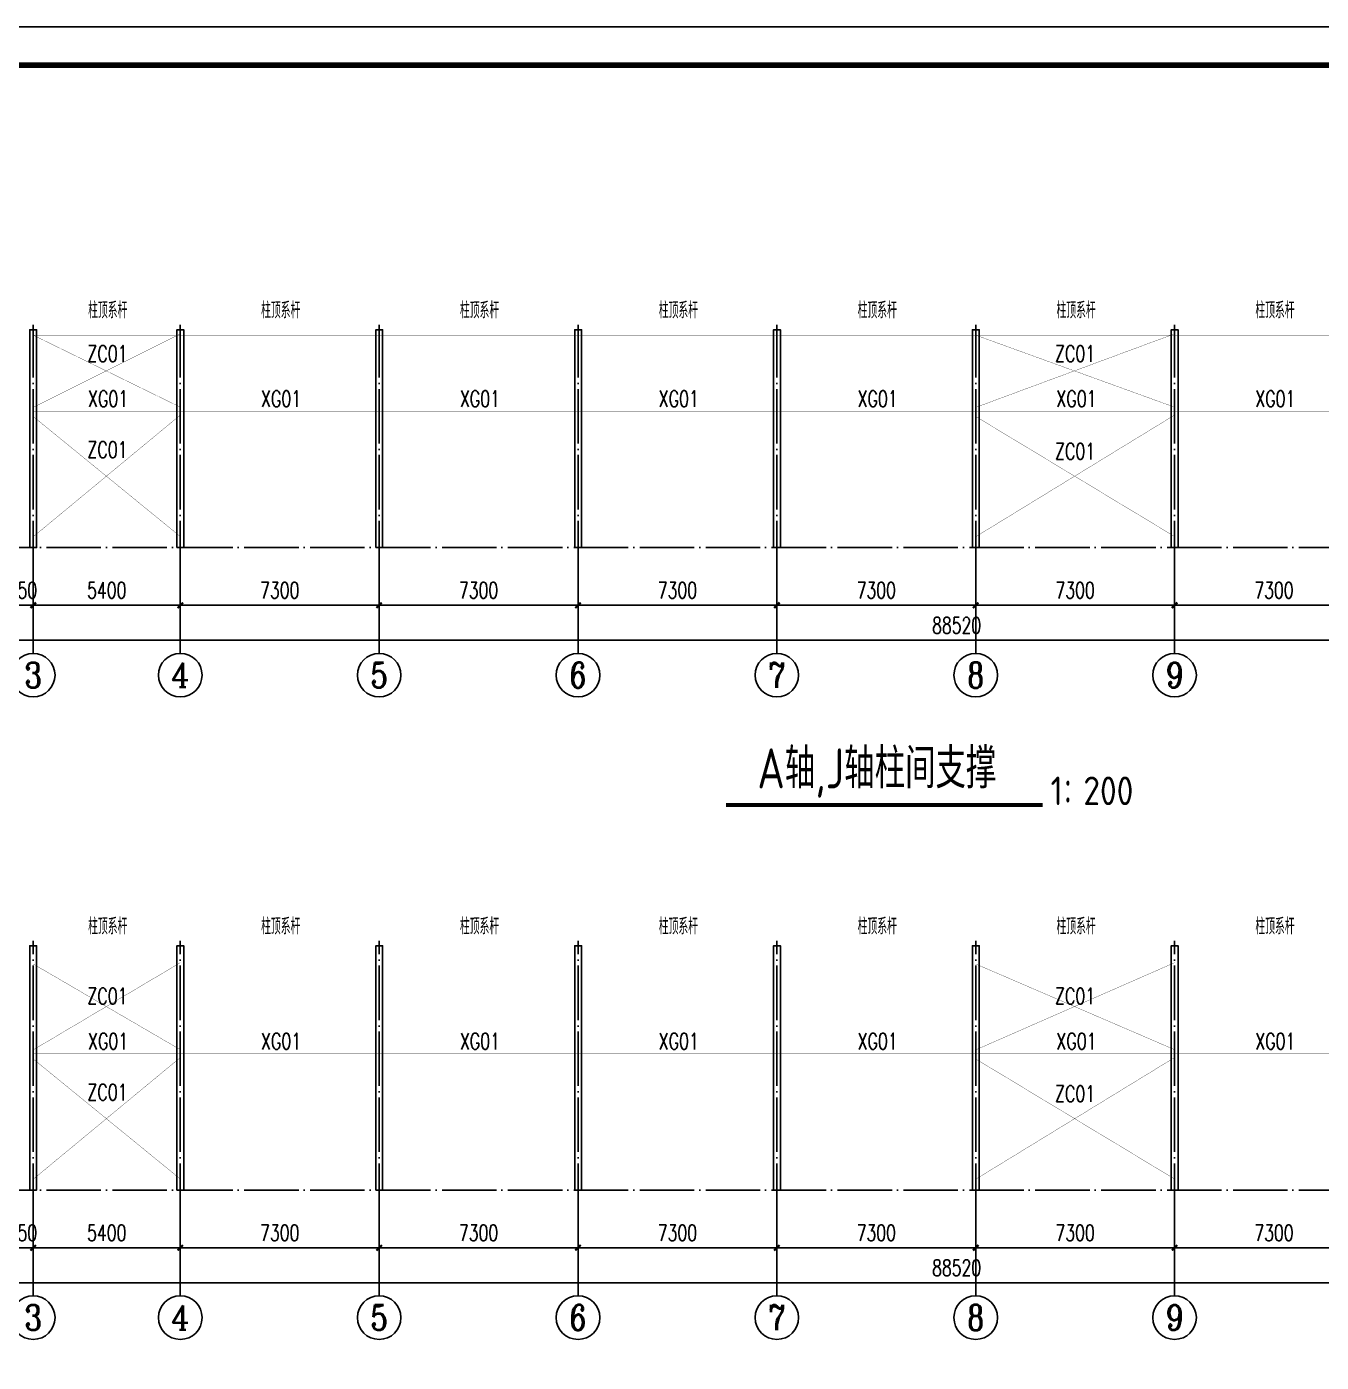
# Model space of a CAD drawing. Extents: x -89996 to 1006241, y -2176 to 440573.
# Drawn here: x 272647 to 320173, y 32799 to 81824 of the extents above; entities that cross this region are included whole.
import ezdxf
from ezdxf.enums import TextEntityAlignment as Align

# ---------------------------------------------------------------- set-up
doc = ezdxf.new("R2010")
doc.units = 0
doc.header["$LTSCALE"] = 1000
doc.header["$MEASUREMENT"] = 0
doc.linetypes.add('DASH', pattern=[0.35, 0.25, -0.1])
doc.linetypes.add('DOTE', pattern=[2.42, 2, -0.2, 0.02, -0.2])
for name, color, linetype in [('AXIS', 3, 'Continuous'), ('AXIS_TEXT', 7, 'Continuous'), ('DIM_SYMB', 3, 'Continuous'), ('DOTE', 1, 'DOTE'), ('GZ', 50, 'Continuous'), ('PUB_TEXT', 7, 'Continuous'), ('PUB_TITLE', 4, 'Continuous'), ('SC', 3, 'Continuous'), ('XG', 6, 'Continuous')]:
    doc.layers.add(name, color=color, linetype=linetype)
doc.styles.add('_TCH_AXIS', font='COMPLEX', dxfattribs={"bigfont": 'GBCBIG'})
doc.styles.add('_TCH_DIM', font='SIMPLEX', dxfattribs={"bigfont": 'GBCBIG'})
doc.styles.add('_TCH_DIM_T3', font='SIMPLEX', dxfattribs={"width": 0.705882, "bigfont": 'GBCBIG'})
doc.styles.add('C', font='tssdeng.shx', dxfattribs={"height": 3, "bigfont": 'tssdchn.shx'})
doc.styles.add('COMPLEX', font='COMPLEX')
doc.styles.get("Standard").update_dxf_attribs({"font": 'gbenor.shx', "bigfont": 'gbcbig.shx'})
doc.dimstyles.new('_TCH_ARCH&&200', dxfattribs={"dimtxt": 595, "dimasz": 200, "dimexe": 500, "dimexo": 600, "dimgap": 252.5, "dimtad": 1, "dimdec": 0, "dimzin": 0, "dimdsep": 46, "dimtxsty": '_TCH_DIM_T3', "dimblk": 'ARCHTICK', "dimcen": 0.09, "dimclrt": 7, "dimazin": 2, "dimtfac": 1, "dimtdec": 0, "dimtix": 1, "dimtmove": 2, "dimatfit": 3, "dimfxl": 0, "dimtolj": 1, "dimtzin": 0, "dimarcsym": 0})

# ---------------------------------------------------------------- blocks, each defined once
blk = doc.blocks.new('_ArchTick')
at = {"color": 0, "linetype": 'ByBlock', "const_width": 0.4}
blk.add_lwpolyline([(-0.5, -0.5), (0.5, 0.5)], dxfattribs=at)
blk = doc.blocks.new('*D2858')
at = {"layer": 'AXIS', "color": 0, "lineweight": -2, "transparency": 16777216}
for p, q in [((271737, 38519), (271737, 36503)), ((272886, 38519), (272886, 36503)), ((271737, 37003), (271537, 37003)), ((271737, 37003), (272886, 37003)), ((272886, 37003), (273086, 37003))]:
    blk.add_line(p, q, dxfattribs=at)
at = {"layer": 'Defpoints', "color": 0, "transparency": 16777216}
for p in [(271737, 39119), (272886, 39119), (272886, 37003)]:
    blk.add_point(p, dxfattribs=at)
at = {"layer": 'AXIS', "color": 0, "lineweight": -2, "transparency": 16777216, "xscale": 200, "yscale": 200, "zscale": 200}
blk.add_blockref('_ArchTick', (271737, 37003), dxfattribs=at)
at = {"layer": 'AXIS', "color": 0, "lineweight": -2, "transparency": 16777216, "xscale": 200, "yscale": 200, "zscale": 200, "rotation": 180}
blk.add_blockref('_ArchTick', (272886, 37003), dxfattribs=at)
at = {"layer": 'AXIS', "color": 7, "transparency": 16777216, "insert": (272311, 37553), "char_height": 595, "attachment_point": 5, "style": '_TCH_DIM_T3'}
blk.add_mtext('\\A1;1150', dxfattribs=at)
blk = doc.blocks.new('*D2859')
at = {"layer": 'AXIS', "color": 0, "lineweight": -2, "transparency": 16777216}
for p, q in [((272886, 38519), (272886, 36503)), ((278286, 38519), (278286, 36503)), ((272886, 37003), (278286, 37003))]:
    blk.add_line(p, q, dxfattribs=at)
at = {"layer": 'Defpoints', "color": 0, "transparency": 16777216}
for p in [(272886, 39119), (278286, 39119), (278286, 37003)]:
    blk.add_point(p, dxfattribs=at)
at = {"layer": 'AXIS', "color": 0, "lineweight": -2, "transparency": 16777216, "xscale": 200, "yscale": 200, "zscale": 200, "rotation": 180}
blk.add_blockref('_ArchTick', (272886, 37003), dxfattribs=at)
at = {"layer": 'AXIS', "color": 0, "lineweight": -2, "transparency": 16777216, "xscale": 200, "yscale": 200, "zscale": 200}
blk.add_blockref('_ArchTick', (278286, 37003), dxfattribs=at)
at = {"layer": 'AXIS', "color": 7, "transparency": 16777216, "insert": (275586, 37553), "char_height": 595, "attachment_point": 5, "style": '_TCH_DIM_T3'}
blk.add_mtext('\\A1;5400', dxfattribs=at)
blk = doc.blocks.new('*D2860')
at = {"layer": 'AXIS', "color": 0, "lineweight": -2, "transparency": 16777216}
for p, q in [((278286, 38519), (278286, 36503)), ((285586, 38519), (285586, 36503)), ((278286, 37003), (285586, 37003))]:
    blk.add_line(p, q, dxfattribs=at)
at = {"layer": 'Defpoints', "color": 0, "transparency": 16777216}
for p in [(278286, 39119), (285586, 39119), (285586, 37003)]:
    blk.add_point(p, dxfattribs=at)
at = {"layer": 'AXIS', "color": 0, "lineweight": -2, "transparency": 16777216, "xscale": 200, "yscale": 200, "zscale": 200, "rotation": 180}
blk.add_blockref('_ArchTick', (278286, 37003), dxfattribs=at)
at = {"layer": 'AXIS', "color": 0, "lineweight": -2, "transparency": 16777216, "xscale": 200, "yscale": 200, "zscale": 200}
blk.add_blockref('_ArchTick', (285586, 37003), dxfattribs=at)
at = {"layer": 'AXIS', "color": 7, "transparency": 16777216, "insert": (281936, 37553), "char_height": 595, "attachment_point": 5, "style": '_TCH_DIM_T3'}
blk.add_mtext('\\A1;7300', dxfattribs=at)
blk = doc.blocks.new('*D2861')
at = {"layer": 'AXIS', "color": 0, "lineweight": -2, "transparency": 16777216}
for p, q in [((285586, 38519), (285586, 36503)), ((292886, 38519), (292886, 36503)), ((285586, 37003), (292886, 37003))]:
    blk.add_line(p, q, dxfattribs=at)
at = {"layer": 'Defpoints', "color": 0, "transparency": 16777216}
for p in [(285586, 39119), (292886, 39119), (292886, 37003)]:
    blk.add_point(p, dxfattribs=at)
at = {"layer": 'AXIS', "color": 0, "lineweight": -2, "transparency": 16777216, "xscale": 200, "yscale": 200, "zscale": 200, "rotation": 180}
blk.add_blockref('_ArchTick', (285586, 37003), dxfattribs=at)
at = {"layer": 'AXIS', "color": 0, "lineweight": -2, "transparency": 16777216, "xscale": 200, "yscale": 200, "zscale": 200}
blk.add_blockref('_ArchTick', (292886, 37003), dxfattribs=at)
at = {"layer": 'AXIS', "color": 7, "transparency": 16777216, "insert": (289236, 37553), "char_height": 595, "attachment_point": 5, "style": '_TCH_DIM_T3'}
blk.add_mtext('\\A1;7300', dxfattribs=at)
blk = doc.blocks.new('*D2862')
at = {"layer": 'AXIS', "color": 0, "lineweight": -2, "transparency": 16777216}
for p, q in [((292886, 38519), (292886, 36503)), ((300186, 38519), (300186, 36503)), ((292886, 37003), (300186, 37003))]:
    blk.add_line(p, q, dxfattribs=at)
at = {"layer": 'Defpoints', "color": 0, "transparency": 16777216}
for p in [(292886, 39119), (300186, 39119), (300186, 37003)]:
    blk.add_point(p, dxfattribs=at)
at = {"layer": 'AXIS', "color": 0, "lineweight": -2, "transparency": 16777216, "xscale": 200, "yscale": 200, "zscale": 200, "rotation": 180}
blk.add_blockref('_ArchTick', (292886, 37003), dxfattribs=at)
at = {"layer": 'AXIS', "color": 0, "lineweight": -2, "transparency": 16777216, "xscale": 200, "yscale": 200, "zscale": 200}
blk.add_blockref('_ArchTick', (300186, 37003), dxfattribs=at)
at = {"layer": 'AXIS', "color": 7, "transparency": 16777216, "insert": (296536, 37553), "char_height": 595, "attachment_point": 5, "style": '_TCH_DIM_T3'}
blk.add_mtext('\\A1;7300', dxfattribs=at)
blk = doc.blocks.new('*D2863')
at = {"layer": 'AXIS', "color": 0, "lineweight": -2, "transparency": 16777216}
for p, q in [((300186, 38519), (300186, 36503)), ((307486, 38519), (307486, 36503)), ((300186, 37003), (307486, 37003))]:
    blk.add_line(p, q, dxfattribs=at)
at = {"layer": 'Defpoints', "color": 0, "transparency": 16777216}
for p in [(300186, 39119), (307486, 39119), (307486, 37003)]:
    blk.add_point(p, dxfattribs=at)
at = {"layer": 'AXIS', "color": 0, "lineweight": -2, "transparency": 16777216, "xscale": 200, "yscale": 200, "zscale": 200, "rotation": 180}
blk.add_blockref('_ArchTick', (300186, 37003), dxfattribs=at)
at = {"layer": 'AXIS', "color": 0, "lineweight": -2, "transparency": 16777216, "xscale": 200, "yscale": 200, "zscale": 200}
blk.add_blockref('_ArchTick', (307486, 37003), dxfattribs=at)
at = {"layer": 'AXIS', "color": 7, "transparency": 16777216, "insert": (303836, 37553), "char_height": 595, "attachment_point": 5, "style": '_TCH_DIM_T3'}
blk.add_mtext('\\A1;7300', dxfattribs=at)
blk = doc.blocks.new('*D2864')
at = {"layer": 'AXIS', "color": 0, "lineweight": -2, "transparency": 16777216}
for p, q in [((307486, 38519), (307486, 36503)), ((314786, 38519), (314786, 36503)), ((307486, 37003), (314786, 37003))]:
    blk.add_line(p, q, dxfattribs=at)
at = {"layer": 'Defpoints', "color": 0, "transparency": 16777216}
for p in [(307486, 39119), (314786, 39119), (314786, 37003)]:
    blk.add_point(p, dxfattribs=at)
at = {"layer": 'AXIS', "color": 0, "lineweight": -2, "transparency": 16777216, "xscale": 200, "yscale": 200, "zscale": 200, "rotation": 180}
blk.add_blockref('_ArchTick', (307486, 37003), dxfattribs=at)
at = {"layer": 'AXIS', "color": 0, "lineweight": -2, "transparency": 16777216, "xscale": 200, "yscale": 200, "zscale": 200}
blk.add_blockref('_ArchTick', (314786, 37003), dxfattribs=at)
at = {"layer": 'AXIS', "color": 7, "transparency": 16777216, "insert": (311136, 37553), "char_height": 595, "attachment_point": 5, "style": '_TCH_DIM_T3'}
blk.add_mtext('\\A1;7300', dxfattribs=at)
blk = doc.blocks.new('*D2865')
at = {"layer": 'AXIS', "color": 0, "lineweight": -2, "transparency": 16777216}
for p, q in [((314786, 38519), (314786, 36503)), ((322086, 38519), (322086, 36503)), ((314786, 37003), (322086, 37003))]:
    blk.add_line(p, q, dxfattribs=at)
at = {"layer": 'Defpoints', "color": 0, "transparency": 16777216}
for p in [(314786, 39119), (322086, 39119), (322086, 37003)]:
    blk.add_point(p, dxfattribs=at)
at = {"layer": 'AXIS', "color": 0, "lineweight": -2, "transparency": 16777216, "xscale": 200, "yscale": 200, "zscale": 200, "rotation": 180}
blk.add_blockref('_ArchTick', (314786, 37003), dxfattribs=at)
at = {"layer": 'AXIS', "color": 0, "lineweight": -2, "transparency": 16777216, "xscale": 200, "yscale": 200, "zscale": 200}
blk.add_blockref('_ArchTick', (322086, 37003), dxfattribs=at)
at = {"layer": 'AXIS', "color": 7, "transparency": 16777216, "insert": (318436, 37553), "char_height": 595, "attachment_point": 5, "style": '_TCH_DIM_T3'}
blk.add_mtext('\\A1;7300', dxfattribs=at)
blk = doc.blocks.new('*D2870')
at = {"layer": 'AXIS', "color": 0, "lineweight": -2, "transparency": 16777216}
for p, q in [((262526, 38519), (262526, 35217)), ((351046, 38519), (351046, 35217)), ((262526, 35717), (351046, 35717))]:
    blk.add_line(p, q, dxfattribs=at)
at = {"layer": 'Defpoints', "color": 0, "transparency": 16777216}
for p in [(262526, 39119), (351046, 39119), (351046, 35717)]:
    blk.add_point(p, dxfattribs=at)
at = {"layer": 'AXIS', "color": 0, "lineweight": -2, "transparency": 16777216, "xscale": 200, "yscale": 200, "zscale": 200, "rotation": 180}
blk.add_blockref('_ArchTick', (262526, 35717), dxfattribs=at)
at = {"layer": 'AXIS', "color": 0, "lineweight": -2, "transparency": 16777216, "xscale": 200, "yscale": 200, "zscale": 200}
blk.add_blockref('_ArchTick', (351046, 35717), dxfattribs=at)
at = {"layer": 'AXIS', "color": 7, "transparency": 16777216, "insert": (306786, 36267), "char_height": 595, "attachment_point": 5, "style": '_TCH_DIM_T3'}
blk.add_mtext('\\A1;88520', dxfattribs=at)
blk = doc.blocks.new('*D2887')
at = {"layer": 'AXIS', "color": 0, "lineweight": -2, "transparency": 16777216}
for p, q in [((271737, 62102), (271737, 60086)), ((272886, 62102), (272886, 60086)), ((271737, 60586), (271537, 60586)), ((271737, 60586), (272886, 60586)), ((272886, 60586), (273086, 60586))]:
    blk.add_line(p, q, dxfattribs=at)
at = {"layer": 'Defpoints', "color": 0, "transparency": 16777216}
for p in [(271737, 62702), (272886, 62702), (272886, 60586)]:
    blk.add_point(p, dxfattribs=at)
at = {"layer": 'AXIS', "color": 0, "lineweight": -2, "transparency": 16777216, "xscale": 200, "yscale": 200, "zscale": 200}
blk.add_blockref('_ArchTick', (271737, 60586), dxfattribs=at)
at = {"layer": 'AXIS', "color": 0, "lineweight": -2, "transparency": 16777216, "xscale": 200, "yscale": 200, "zscale": 200, "rotation": 180}
blk.add_blockref('_ArchTick', (272886, 60586), dxfattribs=at)
at = {"layer": 'AXIS', "color": 7, "transparency": 16777216, "insert": (272311, 61136), "char_height": 595, "attachment_point": 5, "style": '_TCH_DIM_T3'}
blk.add_mtext('\\A1;1150', dxfattribs=at)
blk = doc.blocks.new('*D2888')
at = {"layer": 'AXIS', "color": 0, "lineweight": -2, "transparency": 16777216}
for p, q in [((272886, 62102), (272886, 60086)), ((278286, 62102), (278286, 60086)), ((272886, 60586), (278286, 60586))]:
    blk.add_line(p, q, dxfattribs=at)
at = {"layer": 'Defpoints', "color": 0, "transparency": 16777216}
for p in [(272886, 62702), (278286, 62702), (278286, 60586)]:
    blk.add_point(p, dxfattribs=at)
at = {"layer": 'AXIS', "color": 0, "lineweight": -2, "transparency": 16777216, "xscale": 200, "yscale": 200, "zscale": 200, "rotation": 180}
blk.add_blockref('_ArchTick', (272886, 60586), dxfattribs=at)
at = {"layer": 'AXIS', "color": 0, "lineweight": -2, "transparency": 16777216, "xscale": 200, "yscale": 200, "zscale": 200}
blk.add_blockref('_ArchTick', (278286, 60586), dxfattribs=at)
at = {"layer": 'AXIS', "color": 7, "transparency": 16777216, "insert": (275586, 61136), "char_height": 595, "attachment_point": 5, "style": '_TCH_DIM_T3'}
blk.add_mtext('\\A1;5400', dxfattribs=at)
blk = doc.blocks.new('*D2889')
at = {"layer": 'AXIS', "color": 0, "lineweight": -2, "transparency": 16777216}
for p, q in [((278286, 62102), (278286, 60086)), ((285586, 62102), (285586, 60086)), ((278286, 60586), (285586, 60586))]:
    blk.add_line(p, q, dxfattribs=at)
at = {"layer": 'Defpoints', "color": 0, "transparency": 16777216}
for p in [(278286, 62702), (285586, 62702), (285586, 60586)]:
    blk.add_point(p, dxfattribs=at)
at = {"layer": 'AXIS', "color": 0, "lineweight": -2, "transparency": 16777216, "xscale": 200, "yscale": 200, "zscale": 200, "rotation": 180}
blk.add_blockref('_ArchTick', (278286, 60586), dxfattribs=at)
at = {"layer": 'AXIS', "color": 0, "lineweight": -2, "transparency": 16777216, "xscale": 200, "yscale": 200, "zscale": 200}
blk.add_blockref('_ArchTick', (285586, 60586), dxfattribs=at)
at = {"layer": 'AXIS', "color": 7, "transparency": 16777216, "insert": (281936, 61136), "char_height": 595, "attachment_point": 5, "style": '_TCH_DIM_T3'}
blk.add_mtext('\\A1;7300', dxfattribs=at)
blk = doc.blocks.new('*D2890')
at = {"layer": 'AXIS', "color": 0, "lineweight": -2, "transparency": 16777216}
for p, q in [((285586, 62102), (285586, 60086)), ((292886, 62102), (292886, 60086)), ((285586, 60586), (292886, 60586))]:
    blk.add_line(p, q, dxfattribs=at)
at = {"layer": 'Defpoints', "color": 0, "transparency": 16777216}
for p in [(285586, 62702), (292886, 62702), (292886, 60586)]:
    blk.add_point(p, dxfattribs=at)
at = {"layer": 'AXIS', "color": 0, "lineweight": -2, "transparency": 16777216, "xscale": 200, "yscale": 200, "zscale": 200, "rotation": 180}
blk.add_blockref('_ArchTick', (285586, 60586), dxfattribs=at)
at = {"layer": 'AXIS', "color": 0, "lineweight": -2, "transparency": 16777216, "xscale": 200, "yscale": 200, "zscale": 200}
blk.add_blockref('_ArchTick', (292886, 60586), dxfattribs=at)
at = {"layer": 'AXIS', "color": 7, "transparency": 16777216, "insert": (289236, 61136), "char_height": 595, "attachment_point": 5, "style": '_TCH_DIM_T3'}
blk.add_mtext('\\A1;7300', dxfattribs=at)
blk = doc.blocks.new('*D2891')
at = {"layer": 'AXIS', "color": 0, "lineweight": -2, "transparency": 16777216}
for p, q in [((292886, 62102), (292886, 60086)), ((300186, 62102), (300186, 60086)), ((292886, 60586), (300186, 60586))]:
    blk.add_line(p, q, dxfattribs=at)
at = {"layer": 'Defpoints', "color": 0, "transparency": 16777216}
for p in [(292886, 62702), (300186, 62702), (300186, 60586)]:
    blk.add_point(p, dxfattribs=at)
at = {"layer": 'AXIS', "color": 0, "lineweight": -2, "transparency": 16777216, "xscale": 200, "yscale": 200, "zscale": 200, "rotation": 180}
blk.add_blockref('_ArchTick', (292886, 60586), dxfattribs=at)
at = {"layer": 'AXIS', "color": 0, "lineweight": -2, "transparency": 16777216, "xscale": 200, "yscale": 200, "zscale": 200}
blk.add_blockref('_ArchTick', (300186, 60586), dxfattribs=at)
at = {"layer": 'AXIS', "color": 7, "transparency": 16777216, "insert": (296536, 61136), "char_height": 595, "attachment_point": 5, "style": '_TCH_DIM_T3'}
blk.add_mtext('\\A1;7300', dxfattribs=at)
blk = doc.blocks.new('*D2892')
at = {"layer": 'AXIS', "color": 0, "lineweight": -2, "transparency": 16777216}
for p, q in [((300186, 62102), (300186, 60086)), ((307486, 62102), (307486, 60086)), ((300186, 60586), (307486, 60586))]:
    blk.add_line(p, q, dxfattribs=at)
at = {"layer": 'Defpoints', "color": 0, "transparency": 16777216}
for p in [(300186, 62702), (307486, 62702), (307486, 60586)]:
    blk.add_point(p, dxfattribs=at)
at = {"layer": 'AXIS', "color": 0, "lineweight": -2, "transparency": 16777216, "xscale": 200, "yscale": 200, "zscale": 200, "rotation": 180}
blk.add_blockref('_ArchTick', (300186, 60586), dxfattribs=at)
at = {"layer": 'AXIS', "color": 0, "lineweight": -2, "transparency": 16777216, "xscale": 200, "yscale": 200, "zscale": 200}
blk.add_blockref('_ArchTick', (307486, 60586), dxfattribs=at)
at = {"layer": 'AXIS', "color": 7, "transparency": 16777216, "insert": (303836, 61136), "char_height": 595, "attachment_point": 5, "style": '_TCH_DIM_T3'}
blk.add_mtext('\\A1;7300', dxfattribs=at)
blk = doc.blocks.new('*D2893')
at = {"layer": 'AXIS', "color": 0, "lineweight": -2, "transparency": 16777216}
for p, q in [((307486, 62102), (307486, 60086)), ((314786, 62102), (314786, 60086)), ((307486, 60586), (314786, 60586))]:
    blk.add_line(p, q, dxfattribs=at)
at = {"layer": 'Defpoints', "color": 0, "transparency": 16777216}
for p in [(307486, 62702), (314786, 62702), (314786, 60586)]:
    blk.add_point(p, dxfattribs=at)
at = {"layer": 'AXIS', "color": 0, "lineweight": -2, "transparency": 16777216, "xscale": 200, "yscale": 200, "zscale": 200, "rotation": 180}
blk.add_blockref('_ArchTick', (307486, 60586), dxfattribs=at)
at = {"layer": 'AXIS', "color": 0, "lineweight": -2, "transparency": 16777216, "xscale": 200, "yscale": 200, "zscale": 200}
blk.add_blockref('_ArchTick', (314786, 60586), dxfattribs=at)
at = {"layer": 'AXIS', "color": 7, "transparency": 16777216, "insert": (311136, 61136), "char_height": 595, "attachment_point": 5, "style": '_TCH_DIM_T3'}
blk.add_mtext('\\A1;7300', dxfattribs=at)
blk = doc.blocks.new('*D2894')
at = {"layer": 'AXIS', "color": 0, "lineweight": -2, "transparency": 16777216}
for p, q in [((314786, 62102), (314786, 60086)), ((322086, 62102), (322086, 60086)), ((314786, 60586), (322086, 60586))]:
    blk.add_line(p, q, dxfattribs=at)
at = {"layer": 'Defpoints', "color": 0, "transparency": 16777216}
for p in [(314786, 62702), (322086, 62702), (322086, 60586)]:
    blk.add_point(p, dxfattribs=at)
at = {"layer": 'AXIS', "color": 0, "lineweight": -2, "transparency": 16777216, "xscale": 200, "yscale": 200, "zscale": 200, "rotation": 180}
blk.add_blockref('_ArchTick', (314786, 60586), dxfattribs=at)
at = {"layer": 'AXIS', "color": 0, "lineweight": -2, "transparency": 16777216, "xscale": 200, "yscale": 200, "zscale": 200}
blk.add_blockref('_ArchTick', (322086, 60586), dxfattribs=at)
at = {"layer": 'AXIS', "color": 7, "transparency": 16777216, "insert": (318436, 61136), "char_height": 595, "attachment_point": 5, "style": '_TCH_DIM_T3'}
blk.add_mtext('\\A1;7300', dxfattribs=at)
blk = doc.blocks.new('*D2899')
at = {"layer": 'AXIS', "color": 0, "lineweight": -2, "transparency": 16777216}
for p, q in [((262526, 62102), (262526, 58800)), ((351046, 62102), (351046, 58800)), ((262526, 59300), (351046, 59300))]:
    blk.add_line(p, q, dxfattribs=at)
at = {"layer": 'Defpoints', "color": 0, "transparency": 16777216}
for p in [(262526, 62702), (351046, 62702), (351046, 59300)]:
    blk.add_point(p, dxfattribs=at)
at = {"layer": 'AXIS', "color": 0, "lineweight": -2, "transparency": 16777216, "xscale": 200, "yscale": 200, "zscale": 200, "rotation": 180}
blk.add_blockref('_ArchTick', (262526, 59300), dxfattribs=at)
at = {"layer": 'AXIS', "color": 0, "lineweight": -2, "transparency": 16777216, "xscale": 200, "yscale": 200, "zscale": 200}
blk.add_blockref('_ArchTick', (351046, 59300), dxfattribs=at)
at = {"layer": 'AXIS', "color": 7, "transparency": 16777216, "insert": (306786, 59850), "char_height": 595, "attachment_point": 5, "style": '_TCH_DIM_T3'}
blk.add_mtext('\\A1;88520', dxfattribs=at)
blk = doc.blocks.new('_AXISO')
blk.add_circle((0, 0), 0.5)
at = {"layer": 'AXIS_TEXT', "style": 'COMPLEX', "width": 1.041667}
blk.add_attdef('A', text='', height=0.56, dxfattribs=at).set_placement((-0.25, -0.28), (0.25, -0.28), align=Align.FIT)

msp = doc.modelspace()

# ---------------------------------------------------------------- linework, layer by layer
at = {"layer": 'AXIS'}
for p, q in [((272886.4, 62702.23), (272886.4, 58822.46)), ((278286.4, 62702.23), (278286.4, 58822.46)), ((285586.4, 62702.23), (285586.4, 58822.46)), ((292886.4, 62702.23), (292886.4, 58822.46)), ((300186.4, 62702.23), (300186.4, 58822.46)), ((307486.4, 62702.23), (307486.4, 58822.46)), ((314786.4, 62702.23), (314786.4, 58822.46)), ((272886.4, 39119.06), (272886.4, 35239.29)), ((278286.4, 39119.06), (278286.4, 35239.29)), ((285586.4, 39119.06), (285586.4, 35239.29)), ((292886.4, 39119.06), (292886.4, 35239.29)), ((300186.4, 39119.06), (300186.4, 35239.29)), ((307486.4, 39119.06), (307486.4, 35239.29)), ((314786.4, 39119.06), (314786.4, 35239.29))]:
    msp.add_line(p, q, dxfattribs=at)
at = {"layer": 'DIM_SYMB', "const_width": 147}
msp.add_lwpolyline([(298315.81, 53256.1), (309944.09, 53256.1)], dxfattribs=at)
at = {"layer": 'DOTE', "linetype": 'DOTE'}
for p, q in [((272886.4, 61684.05), (272886.4, 70886.58)), ((278286.4, 61684.05), (278286.4, 70886.58)), ((285586.4, 61684.05), (285586.4, 70886.58)), ((292886.4, 61684.05), (292886.4, 70886.58)), ((300186.4, 61684.05), (300186.4, 70886.58)), ((307486.4, 61684.05), (307486.4, 70886.58)), ((314786.4, 61684.05), (314786.4, 70886.58)), ((261273.5, 62702.23), (351697.81, 62702.23)), ((272886.4, 38100.87), (272886.4, 48273.41)), ((278286.4, 38100.87), (278286.4, 48273.41)), ((285586.4, 38100.87), (285586.4, 48273.41)), ((292886.4, 38100.87), (292886.4, 48273.41)), ((300186.4, 38100.87), (300186.4, 48273.41)), ((307486.4, 38100.87), (307486.4, 48273.41)), ((314786.4, 38100.87), (314786.4, 48273.41)), ((261273.5, 39119.05), (351697.81, 39119.06))]:
    msp.add_line(p, q, dxfattribs=at)
at = {"layer": 'GZ'}
for points in [[(272761.4, 62702.23), (272761.4, 70702.23), (273011.4, 70702.23), (273011.4, 62702.23)], [(278164.4, 62702.23), (278164.4, 70702.23), (278414.4, 70702.23), (278414.4, 62702.23)], [(285464.4, 62702.23), (285464.4, 70702.23), (285714.4, 70702.23), (285714.4, 62702.23)], [(292764.4, 62702.23), (292764.4, 70702.23), (293014.4, 70702.23), (293014.4, 62702.23)], [(300064.4, 62702.23), (300064.4, 70702.23), (300314.4, 70702.23), (300314.4, 62702.23)], [(307364.4, 62702.23), (307364.4, 70702.23), (307614.4, 70702.23), (307614.4, 62702.23)], [(314664.4, 62702.23), (314664.4, 70702.23), (314914.4, 70702.23), (314914.4, 62702.23)], [(272761.4, 39119.06), (272761.4, 48089.06), (273011.4, 48089.06), (273011.4, 39119.06)], [(278164.4, 39119.06), (278164.4, 48089.06), (278414.4, 48089.06), (278414.4, 39119.06)], [(285464.4, 39119.06), (285464.4, 48089.06), (285714.4, 48089.06), (285714.4, 39119.06)], [(292764.4, 39119.06), (292764.4, 48089.06), (293014.4, 48089.06), (293014.4, 39119.06)], [(300064.4, 39119.06), (300064.4, 48089.06), (300314.4, 48089.06), (300314.4, 39119.06)], [(307364.4, 39119.06), (307364.4, 48089.06), (307614.4, 48089.06), (307614.4, 39119.06)], [(314664.4, 39119.06), (314664.4, 48089.06), (314914.4, 48089.06), (314914.4, 39119.06)]]:
    msp.add_lwpolyline(points, close=True, dxfattribs=at)
at = {"layer": 'PUB_TITLE'}
msp.add_lwpolyline([(244653.95, -2176.39), (393253.95, -2176.39), (393253.95, 81823.61), (244653.95, 81823.61)], close=True, dxfattribs=at)
at = {"layer": 'PUB_TITLE', "const_width": 212.12}
msp.add_lwpolyline([(248189.31, -762.25), (248189.31, 80409.47), (391839.81, 80409.47), (391839.81, -762.25)], close=True, dxfattribs=at)
at = {"layer": 'SC', "const_width": 10}
for points in [[(272886.4, 67849.92), (278290.07, 70552.15)], [(278286.4, 67858.24), (272886.4, 70502.23)], [(307486.4, 67849.92), (314790.07, 70552.15)], [(314786.4, 67858.24), (307486.4, 70502.23)], [(278286.4, 63110.91), (272882.74, 67519.31)], [(272886.4, 63102.59), (278286.4, 67569.22)], [(314786.4, 63110.91), (307482.74, 67519.31)], [(307486.4, 63102.59), (314786.4, 67569.22)], [(272886.4, 44266.74), (278290.07, 47468.97)], [(278286.4, 44275.06), (272886.4, 47419.06)], [(307486.4, 44266.74), (314790.07, 47468.97)], [(314786.4, 44275.06), (307486.4, 47419.06)], [(278286.4, 39527.73), (272882.74, 43936.13)], [(272886.4, 39519.41), (278286.4, 43986.05)], [(314786.4, 39527.73), (307482.74, 43936.13)], [(307486.4, 39519.41), (314786.4, 43986.05)]]:
    msp.add_lwpolyline(points, dxfattribs=at)
at = {"layer": 'XG', "linetype": 'DASH', "const_width": 10}
for points in [[(272886.4, 70502.23), (277336.32, 70502.23)], [(277336.32, 70502.23), (350921.4, 70502.23)], [(350921.4, 67702.23), (272886.4, 67702.23)], [(272886.4, 47419.05), (277336.32, 47419.06)], [(277336.32, 47419.06), (350921.4, 47419.06)], [(350921.4, 44119.06), (272886.4, 44119.06)]]:
    msp.add_lwpolyline(points, dxfattribs=at)

# ---------------------------------------------------------------- block references
at = {"layer": 'AXIS'}
ref = msp.add_blockref('_AXISO', (272886.4, 58022.46), dxfattribs=dict(at, xscale=1600, yscale=1600, zscale=1600))
ref.add_attrib('A', '3', dxfattribs={"layer": 'AXIS_TEXT', "height": 931.9, "style": '_TCH_AXIS'}).set_placement((272575.77, 57556.51), (273197.04, 57556.51), align=Align.FIT)
ref = msp.add_blockref('_AXISO', (278286.4, 58022.46), dxfattribs=dict(at, xscale=1600, yscale=1600, zscale=1600))
ref.add_attrib('A', '4', dxfattribs={"layer": 'AXIS_TEXT', "height": 890.88, "style": '_TCH_AXIS'}).set_placement((277947.02, 57577.02), (278625.79, 57577.02), align=Align.FIT)
ref = msp.add_blockref('_AXISO', (285586.4, 58022.46), dxfattribs=dict(at, xscale=1600, yscale=1600, zscale=1600))
ref.add_attrib('A', '5', dxfattribs={"layer": 'AXIS_TEXT', "height": 931.9, "style": '_TCH_AXIS'}).set_placement((285275.77, 57556.51), (285897.04, 57556.51), align=Align.FIT)
ref = msp.add_blockref('_AXISO', (292886.4, 58022.46), dxfattribs=dict(at, xscale=1600, yscale=1600, zscale=1600))
ref.add_attrib('A', '6', dxfattribs={"layer": 'AXIS_TEXT', "height": 931.9, "style": '_TCH_AXIS'}).set_placement((292575.77, 57556.51), (293197.04, 57556.51), align=Align.FIT)
ref = msp.add_blockref('_AXISO', (300186.4, 58022.46), dxfattribs=dict(at, xscale=1600, yscale=1600, zscale=1600))
ref.add_attrib('A', '7', dxfattribs={"layer": 'AXIS_TEXT', "height": 931.9, "style": '_TCH_AXIS'}).set_placement((299875.77, 57556.51), (300497.04, 57556.51), align=Align.FIT)
ref = msp.add_blockref('_AXISO', (307486.4, 58022.46), dxfattribs=dict(at, xscale=1600, yscale=1600, zscale=1600))
ref.add_attrib('A', '8', dxfattribs={"layer": 'AXIS_TEXT', "height": 931.9, "style": '_TCH_AXIS'}).set_placement((307175.77, 57556.51), (307797.04, 57556.51), align=Align.FIT)
ref = msp.add_blockref('_AXISO', (314786.4, 58022.46), dxfattribs=dict(at, xscale=1600, yscale=1600, zscale=1600))
ref.add_attrib('A', '9', dxfattribs={"layer": 'AXIS_TEXT', "height": 931.9, "style": '_TCH_AXIS'}).set_placement((314475.77, 57556.51), (315097.04, 57556.51), align=Align.FIT)
ref = msp.add_blockref('_AXISO', (272886.4, 34439.29), dxfattribs=dict(at, xscale=1600, yscale=1600, zscale=1600))
ref.add_attrib('A', '3', dxfattribs={"layer": 'AXIS_TEXT', "height": 931.9, "style": '_TCH_AXIS'}).set_placement((272575.77, 33973.34), (273197.04, 33973.34), align=Align.FIT)
ref = msp.add_blockref('_AXISO', (278286.4, 34439.29), dxfattribs=dict(at, xscale=1600, yscale=1600, zscale=1600))
ref.add_attrib('A', '4', dxfattribs={"layer": 'AXIS_TEXT', "height": 890.88, "style": '_TCH_AXIS'}).set_placement((277947.02, 33993.84), (278625.79, 33993.84), align=Align.FIT)
ref = msp.add_blockref('_AXISO', (285586.4, 34439.29), dxfattribs=dict(at, xscale=1600, yscale=1600, zscale=1600))
ref.add_attrib('A', '5', dxfattribs={"layer": 'AXIS_TEXT', "height": 931.9, "style": '_TCH_AXIS'}).set_placement((285275.77, 33973.34), (285897.04, 33973.34), align=Align.FIT)
ref = msp.add_blockref('_AXISO', (292886.4, 34439.29), dxfattribs=dict(at, xscale=1600, yscale=1600, zscale=1600))
ref.add_attrib('A', '6', dxfattribs={"layer": 'AXIS_TEXT', "height": 931.9, "style": '_TCH_AXIS'}).set_placement((292575.77, 33973.34), (293197.04, 33973.34), align=Align.FIT)
ref = msp.add_blockref('_AXISO', (300186.4, 34439.29), dxfattribs=dict(at, xscale=1600, yscale=1600, zscale=1600))
ref.add_attrib('A', '7', dxfattribs={"layer": 'AXIS_TEXT', "height": 931.9, "style": '_TCH_AXIS'}).set_placement((299875.77, 33973.34), (300497.04, 33973.34), align=Align.FIT)
ref = msp.add_blockref('_AXISO', (307486.4, 34439.29), dxfattribs=dict(at, xscale=1600, yscale=1600, zscale=1600))
ref.add_attrib('A', '8', dxfattribs={"layer": 'AXIS_TEXT', "height": 931.9, "style": '_TCH_AXIS'}).set_placement((307175.77, 33973.34), (307797.04, 33973.34), align=Align.FIT)
ref = msp.add_blockref('_AXISO', (314786.4, 34439.29), dxfattribs=dict(at, xscale=1600, yscale=1600, zscale=1600))
ref.add_attrib('A', '9', dxfattribs={"layer": 'AXIS_TEXT', "height": 931.9, "style": '_TCH_AXIS'}).set_placement((314475.77, 33973.34), (315097.04, 33973.34), align=Align.FIT)

# ---------------------------------------------------------------- texts
at = {"layer": 'PUB_TEXT'}
for s, height, style, width, p in [('柱顶系杆', 600, '_TCH_DIM', 0.705882, (274902.43, 71115.91)), ('柱顶系杆', 600, '_TCH_DIM', 0.705882, (281252.43, 71115.91)), ('柱顶系杆', 600, '_TCH_DIM', 0.705882, (288552.43, 71115.91)), ('柱顶系杆', 600, '_TCH_DIM', 0.705882, (295852.43, 71115.91)), ('柱顶系杆', 600, '_TCH_DIM', 0.705882, (303152.43, 71115.91)), ('柱顶系杆', 600, '_TCH_DIM', 0.705882, (310452.43, 71115.91)), ('柱顶系杆', 600, '_TCH_DIM', 0.705882, (317752.43, 71115.91)), ('ZC01', 600, '_TCH_DIM', 0.705882, (274879.01, 69522.12)), ('ZC01', 600, '_TCH_DIM', 0.705882, (310400.91, 69522.12)), ('XG01', 600, '_TCH_DIM', 0.705882, (274902.43, 67867.53)), ('XG01', 600, '_TCH_DIM', 0.705882, (281252.43, 67867.53)), ('XG01', 600, '_TCH_DIM', 0.705882, (288552.43, 67867.53)), ('XG01', 600, '_TCH_DIM', 0.705882, (295852.43, 67867.53)), ('XG01', 600, '_TCH_DIM', 0.705882, (303152.43, 67867.53)), ('XG01', 600, '_TCH_DIM', 0.705882, (310452.43, 67867.53)), ('XG01', 600, '_TCH_DIM', 0.705882, (317752.43, 67867.53)), ('ZC01', 600, '_TCH_DIM', 0.705882, (274879.01, 65997.01)), ('ZC01', 600, '_TCH_DIM', 0.705882, (310400.91, 65938.53)), ('A轴,J轴柱间支撑', 1470, 'C', 0.8, (299469.77, 53865.85)), ('柱顶系杆', 600, '_TCH_DIM', 0.705882, (274902.43, 48502.73)), ('柱顶系杆', 600, '_TCH_DIM', 0.705882, (281252.43, 48502.73)), ('柱顶系杆', 600, '_TCH_DIM', 0.705882, (288552.43, 48502.73)), ('柱顶系杆', 600, '_TCH_DIM', 0.705882, (295852.43, 48502.73)), ('柱顶系杆', 600, '_TCH_DIM', 0.705882, (303152.43, 48502.73)), ('柱顶系杆', 600, '_TCH_DIM', 0.705882, (310452.43, 48502.73)), ('柱顶系杆', 600, '_TCH_DIM', 0.705882, (317752.43, 48502.73)), ('ZC01', 600, '_TCH_DIM', 0.705882, (274879.01, 45938.94)), ('ZC01', 600, '_TCH_DIM', 0.705882, (310400.91, 45938.94)), ('XG01', 600, '_TCH_DIM', 0.705882, (274902.43, 44284.36)), ('XG01', 600, '_TCH_DIM', 0.705882, (281252.43, 44284.36)), ('XG01', 600, '_TCH_DIM', 0.705882, (288552.43, 44284.36)), ('XG01', 600, '_TCH_DIM', 0.705882, (295852.43, 44284.36)), ('XG01', 600, '_TCH_DIM', 0.705882, (303152.43, 44284.36)), ('XG01', 600, '_TCH_DIM', 0.705882, (310452.43, 44284.36)), ('XG01', 600, '_TCH_DIM', 0.705882, (317752.43, 44284.36)), ('ZC01', 600, '_TCH_DIM', 0.705882, (274879.01, 42413.83)), ('ZC01', 600, '_TCH_DIM', 0.705882, (310400.91, 42355.35))]:
    msp.add_text(s, height=height, dxfattribs=dict(at, style=style, width=width)).set_placement(p)
msp.add_text('1：200', height=1050, dxfattribs=at).set_placement((310234.21, 53250.12))

# ---------------------------------------------------------------- dimensions: what is measured, and where the dimension line sits
at = {"layer": 'AXIS'}
for p1, p2, distance, picture, middle in [((262526.4, 62702.23), (351046.4, 62702.23), -3401.8, '*D2899', (306786.4, 59850.43)), ((271736.58, 62702.23), (272886.4, 62702.23), -2115.86, '*D2887', (272311.49, 61136.37)), ((272886.4, 62702.23), (278286.4, 62702.23), -2115.86, '*D2888', (275586.4, 61136.37)), ((278286.4, 62702.23), (285586.4, 62702.23), -2115.86, '*D2889', (281936.4, 61136.37)), ((285586.4, 62702.23), (292886.4, 62702.23), -2115.86, '*D2890', (289236.4, 61136.37)), ((292886.4, 62702.23), (300186.4, 62702.23), -2115.86, '*D2891', (296536.4, 61136.37)), ((300186.4, 62702.23), (307486.4, 62702.23), -2115.86, '*D2892', (303836.4, 61136.37)), ((307486.4, 62702.23), (314786.4, 62702.23), -2115.86, '*D2893', (311136.4, 61136.37)), ((314786.4, 62702.23), (322086.4, 62702.23), -2115.86, '*D2894', (318436.4, 61136.37)), ((262526.4, 39119.05), (351046.4, 39119.05), -3401.8, '*D2870', (306786.4, 36267.25)), ((271736.58, 39119.05), (272886.4, 39119.05), -2115.86, '*D2858', (272311.49, 37553.19)), ((272886.4, 39119.05), (278286.4, 39119.05), -2115.86, '*D2859', (275586.4, 37553.19)), ((278286.4, 39119.05), (285586.4, 39119.05), -2115.86, '*D2860', (281936.4, 37553.19)), ((285586.4, 39119.05), (292886.4, 39119.05), -2115.86, '*D2861', (289236.4, 37553.19)), ((292886.4, 39119.05), (300186.4, 39119.05), -2115.86, '*D2862', (296536.4, 37553.19)), ((300186.4, 39119.05), (307486.4, 39119.05), -2115.86, '*D2863', (303836.4, 37553.19)), ((307486.4, 39119.05), (314786.4, 39119.05), -2115.86, '*D2864', (311136.4, 37553.19)), ((314786.4, 39119.05), (322086.4, 39119.05), -2115.86, '*D2865', (318436.4, 37553.19))]:
    dim = msp.add_aligned_dim(p1=p1, p2=p2, distance=distance, dimstyle='_TCH_ARCH&&200', dxfattribs=at)
    dim.commit()
    dim.dimension.update_dxf_attribs({"geometry": picture, "text_midpoint": middle})

doc.saveas('drawing.dxf')
